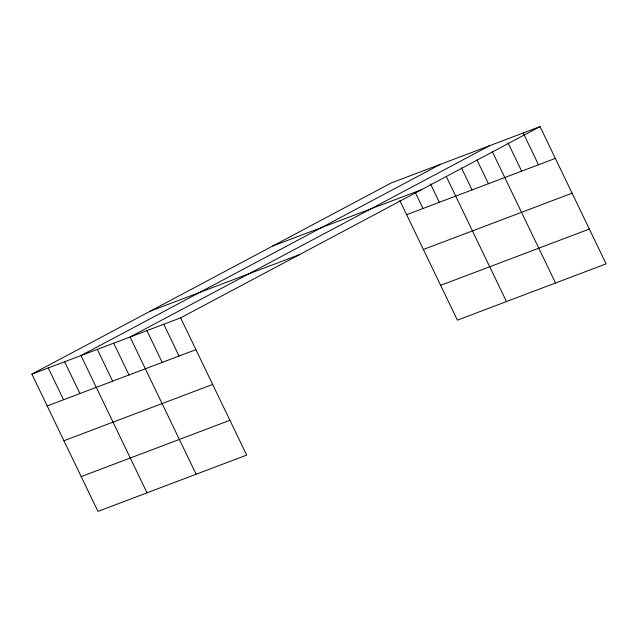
<?xml version="1.0" encoding="UTF-8"?>
<svg xmlns="http://www.w3.org/2000/svg" width="638" height="638" viewBox="0 0 638 638"><rect width="100%" height="100%" fill="white"/><g stroke="black" fill="none" stroke-linecap="round" stroke-linejoin="round"><path stroke-width="0.96" d="M31.9 374.147L180.618 317.86L246.667 455.101L97.949 511.389L31.9 374.147L391.333 182.899L540.051 126.611L606.1 263.853L457.382 320.14L399.827 200.555M440.411 164.325L80.978 355.573L147.027 492.815M489.49 145.751L130.056 337L196.105 474.233M180.618 317.86L540.051 126.611M272.721 246.013L421.439 189.725M150.512 311.041L299.23 254.745M406.629 214.687L555.347 158.391M423.377 249.482L572.095 193.194M47.196 405.935L195.914 349.64M440.635 285.338L589.352 229.05M63.944 440.73L212.661 384.443M81.201 476.586L229.919 420.298M523.2 132.991L538.496 164.771M508.039 142.904L521.637 171.151M492.464 151.932L555.538 282.993M476.953 159.891L488.421 183.728M461.441 167.842L472.064 189.917M446.361 176.686L506.46 301.567M430.427 183.76L439.343 202.302M415.338 192.604L422.986 208.49M163.767 324.24L179.063 356.02M146.907 330.62L162.204 362.4M113.7 343.188L128.996 374.977M97.335 349.385L112.631 381.165M64.621 361.762L79.917 393.55M48.257 367.959L63.553 399.739"/></g></svg>
